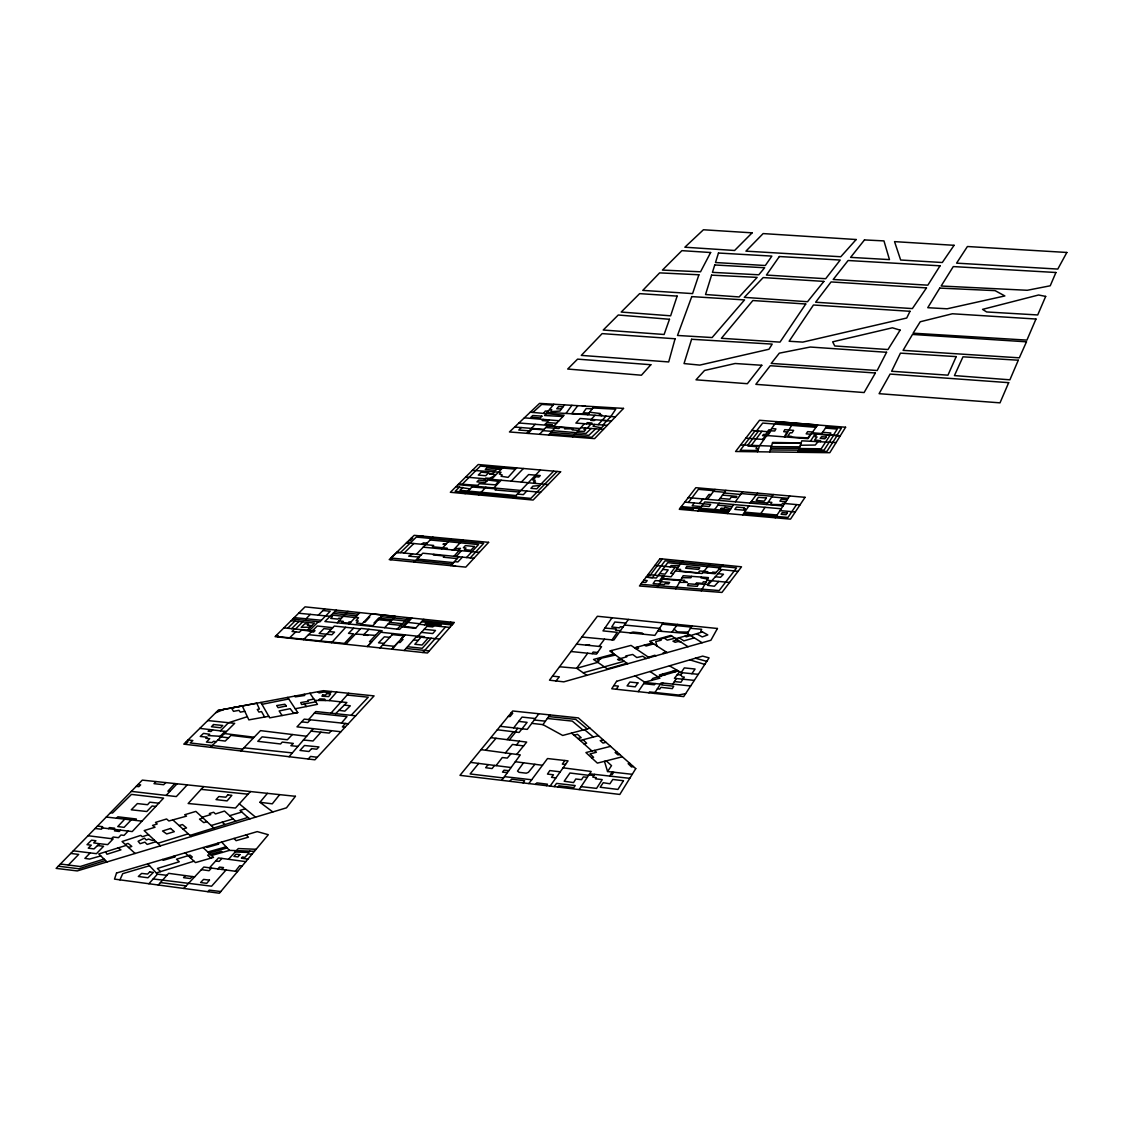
<?xml version="1.0" encoding="UTF-8"?>
<svg xmlns="http://www.w3.org/2000/svg" width="1123" height="1123" viewBox="0 0 1123 1123"><rect width="100%" height="100%" fill="white"/><g stroke="black" fill="none" stroke-linecap="round" stroke-linejoin="round"><path stroke-width="1.5" d="M769.704 451.937L772.638 442.448L801.12 442.925M797.99 452.302L801.822 440.82L836.074 442.574M757.464 451.783L759.499 445.873L776.484 421.644L817.6 424.971L807.97 438.672L766.812 435.527M748.199 445.326L747.918 446.07L756.972 446.617L756.032 448.737L758.488 448.821M820.211 441.76L820.674 440.679L814.596 439.963L817.039 437.001L815.031 436.861L816.842 434.068L840.285 435.794L811.494 433.66M677.253 674.712L681.029 674.937L682.026 672.691M119.936 879.842L122.73 873.652L149.541 865.735M784.387 436.861L786.984 431.906L783.686 431.695L784.809 429.66L793.638 430.362L791.996 432.846L790.199 432.692L787.799 436.019L791.42 436.384L790.999 437.1L807.872 437.858L810.511 434.222L806.16 433.857L807.662 431.639L812.617 432.046M483.999 480.532L485.627 478.075L489.431 478.3L493.418 476.433L495.271 474.51L489.53 474.074L492.604 473.738L494.26 471.842M691.6 576.352L690.827 577.784L682.054 577.685M701.229 590.824L708.445 577.615L683.149 575.72L675.793 588.831M701.328 577.082L700.906 577.84L707.672 579.033M785.061 436.917L792.922 422.964M657.769 631.028L687.402 633.526L691.824 625.89M829.644 435.008L830.88 433.001L822.569 432.299M592.13 653.67L593.126 652.056L597.59 652.477M836.817 435.542L841.422 428.144L826.303 426.922M833.35 435.289L837.253 429.056L825.489 428.088M594.558 774.365L592.804 777.13L596.327 777.607L595.387 778.8L602.223 779.615L596.566 788.388L581.096 786.619M657.222 587.385L664.507 576.141M810.399 441.269L815.144 433.941M654.4 693.41L661.208 682.882L690.659 685.971M648.926 692.807L649.515 691.908L678.39 695.011L685.62 693.649M672.761 684.089L676.397 678.531M655.13 683.556L654.33 684.791L643.676 683.668M662.921 683.065L661.686 684.932L673.716 686.195L672.312 688.624L660.97 687.346L659.748 689.059L657.418 688.75M775.235 517.787L789.68 495.959M663.131 622.956L654.863 635.379L619.657 631.814M579.131 789.581L591.175 771.459L563.1 767.837M796.544 504.606L787.995 517.436L743.665 513.534M766.658 504.522L773.326 494.513M837.126 435.556L826.921 451.404L798.411 451.039M609.649 776.063L612.33 772.077M833.659 435.303L824.057 450.098L798.832 449.776M632.249 774.323L607.557 771.529L611.53 765.633L606.266 760.861M758.951 516.341L765.058 507.329M830.192 435.05L821.194 448.807L799.253 448.526M638.229 691.642L644.7 682.166L659.945 678.152L650.035 671.512M612.021 617.748L602.981 630.887L617.257 632.347L612.049 639.871M767.725 435.598L771.01 430.811L774.716 430.993L775.937 428.902L771.627 428.621M487.242 480.826L478.763 480.04L476.98 481.851L485.276 482.595L487.803 480.012L498.331 481.332L495.608 484.855L479.339 483.662L477.78 485.347L458.675 483.999M589.014 645.416L589.519 644.672L586.094 645.121M613.776 772.231L612.175 774.547L610.772 774.379M742.696 514.91L748.943 505.897M691.866 673.688L695.095 669.027L684.328 667.89L681.17 672.607L669.462 665.827M564.841 760.496L562.342 764.117L565.515 764.44M616.246 689.241L618.422 686.111L613.762 685.662M821.124 434.376L827.118 425.743M628.389 619.419L613.86 640.054L581.854 637.008M554.257 786.605L556.517 783.391L575.215 785.539L573.783 787.616L558.819 785.791L557.864 787.041M659.468 580.886L662.935 575.987M727.325 513.562L733.698 504.536M531.726 723.352L542.942 724.63L549.877 714.902M546.452 785.679L547.505 784.205L536.822 782.885L535.685 784.387M550.088 786.114L568.056 760.861L547.519 758.544L528.835 783.573M671.877 632.207L677.478 624.416M582.304 405.936L585.392 406.119M662.359 558.917L650.119 575.341L648.617 575.229L647.143 577.236L652.449 577.699L665.027 560.798L736.534 567.929L719.169 590.558L640.686 584.339M509.954 781.313L511.498 779.18L524.638 780.724L523.065 782.885M712.754 512.27L719.253 503.244M735.34 501.799L742.556 491.804M523.529 762.798L517.521 771.08L519.065 772.329L526.266 773.185L528.414 772.329L534.913 764.3M762.685 439.416L765.31 435.808L762.517 435.626L763.626 434.362L765.521 434.545L768.82 429.814L770.701 429.955M688.231 497.629L718.692 500.339L725.935 490.344M501.77 780.345L520.286 754.909L481.037 749.631M565.992 413.446L571.916 405.319M543.574 413.39L545.329 410.99L548.375 411.172M587.708 653.221L576.689 668.283L559.549 666.753M682.686 560.953L671.105 576.787L648.055 574.541M547.434 412.366L587.848 414.724L593.8 406.624M564.476 404.884L559.928 411.046L551.688 411.594L550.874 410.99L551.8 409.698L549.652 409.558M694.267 502.95L692.175 505.785L701.285 506.599M670.122 566.876L671.119 565.543L679.261 565.641M538.858 713.751L527.263 729.389L500.142 726.3M692.021 510.446L693.705 508.172L699.713 508.705M750.164 503.09L757.548 493.123M675.063 567.354L670.628 573.32L673.435 573.586M599.092 646.427L604.525 639.155M698.015 510.965L704.781 501.953L781.201 508.775M707.518 499.342L715 489.375M699.503 503.413L702.886 498.935M705.426 499.159L708.992 494.415L711.056 494.639M751.231 445.466L761.97 431.246M747.693 445.298L758.544 430.993M688.413 502.416L698.422 489.319L714.003 490.695M514.994 731.943L517.773 728.308M755.133 430.727L740.211 450.309L757.899 450.52M577.798 405.67L571.789 413.503L588.101 414.387M496.071 765.619L502.276 757.548L507.315 758.095L511.035 753.659M494.513 765.423L492.099 768.553L485.641 767.711L488.14 764.609M513.688 727.844L522.041 717.078L535.306 718.538M756.607 430.839L762.699 423.062L815.944 427.316M553.836 404.252L544.627 415.496L562.932 416.493M235.353 871.266L239.732 865.679L242.175 865.973M651.228 680.454L652.87 678.362L678.306 670.936M516.426 744.97L519.43 741.18M601.24 415.763L601.816 415.033L599.303 414.85L600.412 413.531L589.673 412.239M279.669 794.635L272.285 803.829L259.946 802.285L267.414 793.343M507.091 739.65L513.464 731.747M509.337 739.931L515.738 732.028M478.693 763.415L470.13 773.958L503.497 777.972M516.692 754.417L526.701 742.092L490.849 737.643M594.502 424.424L593.014 426.221L601.451 427.835L604.104 425.112M555.969 680.931L559.352 676.846L552.516 676.13M135.237 820.366L136.374 819.004L117.831 816.8L116.497 818.204M505.378 752.901L512.495 744.437L523.585 745.925M710.298 563.704L702.029 573.488L675.372 570.947M345.308 723.451L342.361 726.918L345.056 727.241M341.476 723.044L346.965 716.614L314.328 713.161M289.088 756.72L313.177 728.659M485.768 750.262L496.029 738.288M818.12 441.662L815.214 445.045L800.348 445.255M585.28 428.045L584.002 429.505L585.687 429.674L584.269 431.372L577.615 431.204M722.721 564.939L715.07 573.741L702.83 572.562M421.041 637.19L414.85 644.279L422.037 645.023L428.284 637.92M404.224 650.512L416.815 636.137L380.753 632.235M185.323 875.617L183.54 877.653L190.405 878.537L192.23 876.544M572.604 436.903L584.409 423.694M221.849 869.455L223.505 867.574L219.504 867.096L217.862 868.921M113.69 829.293L114.63 828.212L109.507 827.581L108.468 828.648M308.657 719.59L315.76 711.533L355.654 715.8M314.791 700.387L329.193 700.57L336.703 692.049M417.124 559.072L453.552 562.637L450.814 565.655L458.858 556.769M331.341 730.68L329.207 733.094L311.043 731.143M211.433 868.065L209.089 870.718L201.396 869.637M308.278 759.008L310.552 756.425L317.262 757.267M331.397 691.501L330.513 692.512L323.761 692.049L319.016 692.933L317.697 691.768M449.509 623.532L450.744 622.128M721.668 569.586L707.687 585.378L714.382 586.248L718.72 581.419M586.234 423.82L587.287 422.641L591.905 423.006L587.245 428.186M422.866 652.519L445.494 626.985M158.273 885.008L168.632 873.343L194.616 876.866M433.829 625.778L432.804 626.929L426.852 626.325M431.218 638.215L422.234 648.294L407.537 646.722M516.58 467.884L508.115 477.359L501.069 476.278L502.234 474.959L499.356 474.032L501.012 472.306L472.362 470.355M148.896 883.745L157.431 874.171L166.864 875.322M330.948 713.147L348.692 693.284M226.032 870.016L211.587 886.201L153.177 878.944M207.867 891.676L209.243 890.132L220.796 891.55M456.233 556.517L461.427 550.719M320.939 732.21L313.05 740.983L303.449 739.987M424.438 624.809L425.603 623.504L441.114 625.104L439.865 626.409M453.945 556.292L459.125 550.509M249.91 851.15L248.688 852.483L235.198 851.964M372.303 626.381L382.564 614.983L395.31 616.316L384.642 627.687L324.912 621.524L336.254 610.126M417.377 636.811L429.168 623.869M548.6 435.022L556.18 426.642L579.973 428.523M451.951 549.863L453.86 549.596M423.792 637.457L424.48 636.699L418.093 636.025M174.823 783.559L167.903 791.182L169.938 791.364M209.496 867.798L218.452 857.944L245.797 861.636M250.471 791.547L235.465 808.041L188.159 803.506L203.6 786.605M598.166 424.676L605.985 416.128M602.869 425.027L610.842 416.507L615.741 409.193L592.818 407.958M228.516 859.306L238.301 848.553L256.128 849.283M331.594 642.707L345.673 627.294M539.559 434.306L547.252 425.898L556.18 426.642M221.891 858.407L219.139 861.425L215.686 860.976M453.481 550.003L462.76 539.91M379.939 630.508L369.495 641.696L371.671 641.907L367.319 646.553L382.143 630.761L360.904 628.389L345.772 644.237M594.965 419.693L594.137 420.592L590.768 420.297L591.596 419.412M155.943 781.566L154.019 783.657L163.677 784.724L165.783 782.605M470.242 557.906L483.592 543.434L416.324 537.075L400.392 552.642M526.869 433.324L535.222 424.312M528.133 433.422L532.26 428.972L543.672 429.814M310.369 719.773L307.786 722.566L301.666 721.85M410.274 617.889L399.577 629.427L384.642 627.687M466.536 557.541L478.552 544.543L430.123 539.966M411.888 618.057L404.126 626.452L415.931 627.827M120.512 830.122L119.249 831.497L114.462 830.852L115.725 829.532M110.517 812.687L112.497 813.052L131.475 794.41L163.565 798.13L132.233 831.567L101.589 827.805L102.586 826.682L97.462 826.065M318.399 700.443L319.816 698.899L324.715 699.096L325.207 700.527M423.848 619.306L415.482 628.304L401.978 626.845M187.246 784.879L176.325 796.572L131.335 791.378M462.423 557.134L457.917 561.949L454.478 561.612M379.897 647.901L393.275 633.597M419.539 535.839L423.217 536.19M349.042 624.051L359.795 612.596M423.217 547.168L441.578 548.908L451.081 538.801M513.534 498.219L540.43 469.99M591.175 419.384L595.022 415.271M183.765 888.433L203.839 867.04L237.514 871.546M124.737 819.158L117.775 826.556L124.106 827.356L131.223 819.902M166.148 795.393L177.055 783.798M337.153 622.802L347.962 611.347M526.771 491.018L523.374 494.625L517.436 494.05M319.802 641.444L334.317 626.058L360.441 628.88M446.196 549.329L447.263 548.221L432.369 546.747L433.646 545.441L406.47 542.802M351.134 715.309L368.246 697.186L347.105 695.067M478.595 494.934L485.922 487.228M360.736 625.258L371.615 613.832L382.564 614.983M355.486 634.06L375.335 635.365M292.373 734.526L287.39 739.748L262.122 736.856L257.799 741.32L280.568 743.973L282.252 742.078L293.314 743.426L290.885 745.7L297.932 746.416M128.176 831.062L124.035 835.386L120.961 835.007L118.491 837.688L113.17 837.014L111.486 838.684M551.533 425.645L552.348 424.775L545.076 424.241L546.971 422.501L556.559 423.287M493.825 487.958L501.195 480.237M325.614 615.867L319.844 621.917L292.766 619.054M325.754 615.881L330.162 611.277L322.975 610.533M416.38 554.299L432.874 537.103M458.437 550.452L460.458 548.333L454.661 548.726M90.177 852.904L84.899 858.379L89.587 859.067L100.761 855.908M491.481 479.367L503.666 466.761M240.912 750.95L260.494 730.624L306.635 736.267M433.913 554.299L433.324 554.916L444.483 556.011L443.374 557.205L457.215 558.594M465.638 477.064L511.204 481.135L523.388 468.488M294.198 617.636L306.06 618.759L310.327 614.365M68.377 865.033L78.666 854.435L70.749 853.424M521.339 482.09L528.624 474.566L540.247 475.562L538.872 477.008L535.98 476.742L532.807 480.04L535.18 480.265L533.636 481.795L535.517 481.978L534.183 483.297M414.219 562.062L422.838 553.204L473.948 558.271M557.134 471.449L530.87 498.387L455.166 491.284L459.405 487.059M521.212 427.554L518.798 430.025L529.158 430.839M368.99 629.287L363.487 634.916L367.825 635.407M209.734 729.585L208.134 731.213L210.984 731.522L212.598 729.922M541.146 483.957L553.681 471.141M390.832 559.759L392.418 558.145M220.754 737.137L219.504 736.983L224.993 731.424M543.265 419.412L542.17 420.521L548.235 421.083L549.372 419.932M397.149 629.133L408.393 617.692M399.367 552.53L396.363 552.951L391.169 558.019L452.148 564.139M295.489 629.077L302.649 621.875L314.37 623.083L307.183 630.298M353.661 628.15L348.509 633.33L353.478 633.807L344.424 643.409L277.311 636.559L278.195 635.758L276.16 635.576M291.629 628.669L298.816 621.468M294.549 628.978L292.064 631.463L299.279 632.263L301.638 630.087L311.983 631.224M462.844 487.396L459.953 490.302L516.033 495.552M455.601 566.118L451.249 565.178M462.199 484.252L480.363 466.073L515.443 469.161M220.361 730.862L228.516 722.707M318.314 615.151L324.603 608.905M335.665 713.652L346.853 702.521L329.193 700.57M210.506 747.314L234.665 723.338L207.769 720.559M185.449 744.324L188.06 741.741L186.418 741.545M303.435 639.689L317.276 625.988L332.787 627.701M412.576 553.906L408.688 556.152L419.076 557.064M287.685 628.262L294.984 621.061M217.988 710.494L183.793 744.128L314.917 759.808L374.071 695.895L323.452 690.687L217.988 710.494L256.76 703.209L259.413 709.02L257.279 709.483L258.95 712.094L261.533 711.575L264.649 717.036M309.401 630.522L318.342 621.749M404.14 553.035L413.84 543.518M289.594 637.808L295.742 631.884M99.428 843.71L93.728 842.896L95.89 840.734L91.553 840.186L87.032 844.664L91.286 845.17L88.282 848.146L94.009 848.918L99.428 843.71L107.682 844.622L113.156 838.895L88.029 835.723M600.187 429.14L591.709 437.268L549.54 433.983M465.076 493.671L473.078 486.034M595.695 428.804L588.845 435.345L550.972 432.397M407.902 542.942L406.835 542.451M591.217 428.481L585.995 433.436L552.516 430.685M102.67 827.932L101.295 829.223L95.104 828.479M421.785 544.304L423.329 542.858L427.077 543.139M532.892 412.436L541.721 404.42L553.176 405.094M215.742 712.712L223.926 709.385M154.174 839.934L152.546 840.481L148.559 839.063L146.285 840.004L144.432 838.165L138.115 841.295L140.122 843.682L144.881 842.152L147.183 844.426L156.041 841.674M648.575 657.278L654.779 655.256L655.958 655.79M148.545 834.684L142.312 836.719L140.754 835.4L122.056 841.534L125.2 844.412L128.064 843.401L131.826 846.433L128.555 847.486M677.394 639.731L672.972 641.177L675.204 642.3L678.025 641.5L681.057 642.145M190.04 835.4L247.818 817.474L250.008 818.835M228.629 722.707L247.341 716.685M202.996 817.979L199.473 819.102L203.782 822.64L206.983 821.671M696.611 633.765L702.226 636.923L707.799 634.916L702.465 631.94L686.251 636.839L685.114 636.095M104.018 859.067L80.238 866.521L60.403 864.022M179.104 825.573L182.445 824.535L186.558 827.932L182.951 829.027M157.796 843.317L188.271 833.813M105.478 860.485L78.905 868.767L58.298 866.184M190.32 857.677L192.356 857.046L190.026 855.108L176.479 859.221L179.259 861.762L157.388 868.458L160.603 871.602M156.279 872.95L193.998 861.187M213.763 827.946L195.879 811.396L184.705 814.751L186.502 816.14L168.885 820.983L166.597 818.976L155.479 822.415L157.206 823.987L152.56 825.419L155.002 827.244L144.165 830.585L160.477 845.83M202.154 817.207L210.731 814.61L209.397 813.529L213.637 812.252L215.49 813.95L224.516 811.045L235.535 821.11M229.625 815.705L241.81 812.027L247.818 817.474M211.152 825.531L233.107 818.892M245.361 808.785L239.999 810.399L241.81 812.027M596.636 661.573L599.205 660.801L597.703 659.748L600.861 658.906L600.229 658.443L615.446 655.032M636.137 648.855L638.58 648.153L637.064 647.129M694.309 637.85L683.851 640.868L679.092 637.738M207.811 852.006L226.116 846.812M208.976 853.115L227.169 847.935M211.517 855.501L229.471 850.378L254.43 851.304M653.642 643.872L646.146 645.992L644.237 645.164M583.216 672.803L624.191 661.25M607.318 668.859L627.041 663.272M676.776 670.066L659.341 674.979L661.321 676.411M597.787 662.359L576.689 668.283L586.852 675.33M630.171 632.881L633.091 632.067L642.188 633.021L643.1 634.186M666.374 652.084L663.019 653.01L663.861 653.544M634.579 647.803L652.238 642.974M675.751 638.65L689.564 634.874M574.064 735.256L577.475 734.33L581.181 737.685L577.938 738.541M613.916 653.937L593.548 659.468L608.034 669.336M671.779 636.039L659.692 639.282L661.166 640.194L655.734 641.612L656.997 646.034M621.805 659.552L619.082 660.282L617.594 659.398L626.845 656.758L625.806 655.972L632.712 654.47L636.825 657.545L642.749 656.211L646.23 658.541M589.982 728.181L562.693 735.453L542.942 724.63M571.509 733.108L580.226 740.478L598.489 735.691M605.957 742.303L603.009 743.075L600.229 740.619L603.219 739.875M629.68 763.247L628.136 763.64L631.519 766.967L633.386 766.532M619.699 754.445L617.945 754.881L615.151 752.522L617.004 752.059M622.353 756.776L597.38 763.121L585.911 752.564L610.561 746.36M675.049 638.187L667.301 640.152L664.212 638.061M584.044 743.903L586.641 743.244L583.118 739.72M591.624 757.828L593.618 757.323L590.024 753.94L596.439 752.256L594.404 750.431M261.954 704.346L288.737 698.955M295.223 708.767L317.472 704.346L309.92 693.228M313.893 699.067L307.772 700.275L308.488 701.243L300.725 702.577L301.596 704.5L315.76 701.819M287.713 697.397L297.763 712.6L293.791 713.358L290.169 708.669L279.136 710.943L282.07 715.533M244.8 711.294L240.322 712.136L238.96 710.354L233.5 711.336L231.45 707.967L242.273 705.946L248.857 719.871L268.804 716.292M297.763 712.6L269.702 717.85L260.873 702.451M770.827 448.274L799.309 448.358M770.308 449.972L798.72 450.141M771.347 446.603L799.815 446.842M772.47 442.953L800.994 443.29M688.217 632.109L677.351 631.912L674.081 629.147M771.501 446.112L740.619 444.961M563.072 406.765L558.622 406.54L556.783 408.744L561.43 408.997M592.158 408.856L586.234 408.519L583.202 412.759L589.042 413.096M252.029 854.182L247.958 853.943L244.926 857.326L242.4 857.003L241.347 858.169L247.888 859.137M472.067 487.003L496.184 488.842L495.145 489.951L519.331 492.028M607.304 425.336L575.888 423.076L580.156 418.472L611.403 421.055M679.429 582.388L687.402 582.346L683.767 582.051L684.735 580.366L662.893 578.64M745.812 438.181L764.047 439.514M580.689 427.709L603.444 429.379M706.058 581.995L703.321 581.784L702.521 583.37L696.428 582.921L696.106 583.651L707.35 584.493L709.876 581.377L711.098 581.503M751.722 430.46L769.395 431.822M542.914 430.642L551.926 431.344M587.848 414.724L615.418 416.858M545.778 427.512L558.959 428.551L560.054 427.344L565.402 427.737L564.532 428.832L573.053 428.832L572.211 429.856L578.345 430.376M514.643 427.035L544.051 429.407M775.67 422.81L816.772 426.15M602.181 420.297L606.827 420.676M518.91 422.978L554.172 425.856L564.111 415.229L530.281 412.197M662.598 579.089L680.426 580.563M661.335 581.04L655.271 580.535L653.137 583.595L664.353 584.578L665.027 583.567L668.634 583.89L669.631 582.458L660.886 581.728M524.357 417.826L558.945 420.746M768.286 502.079L771.852 502.388L770.448 504.424L781.608 504.662L782.661 503.315L799.983 504.915M812.154 432.734L821.699 433.548M713.54 491.312L724.546 492.267M724.012 493.011L740.661 494.443M720.11 498.387L729.739 499.23L731.284 497.096L736.084 497.531L736.913 496.38L722.496 495.103M751.287 501.574L767.669 502.992M718.692 500.339L783.068 505.954M662.696 569.445L668.199 569.923L665.083 574.134L659.594 573.6M741.292 493.559L772.147 496.282M771.74 496.899L788.093 498.345M785.889 501.686L779.909 501.153L781.327 499.075L787.181 499.721M681.352 506.585L729.276 510.797M744.619 512.144L777.074 515.008M680.313 507.947L693.031 509.07M699.039 509.603L728.294 512.172M446.407 543.771L442.967 544.178L445.775 544.444M684.805 502.093L710.648 504.438L709.09 506.529L701.833 505.883M779.98 510.6L795.266 511.976M717.864 505.182L732.322 506.487M716.207 572.435L712.642 572.112L711.968 573.123L707.209 572.688L707.855 571.677L699.615 570.975L698.225 572.842L679.569 571.017L680.636 569.431L676.748 569.052M604.932 628.052L616.288 629.077L615.544 630.2L620.472 630.677M441.578 548.908L479.381 552.362M642.314 582.177L645.725 582.486L647.227 580.577L643.774 580.24M511.204 481.135L548.108 484.603M458.044 484.631L540.626 492.309M341.308 618.394L338.851 618.169L337.939 619.096L330.752 618.394L332.422 616.555L298.634 613.228M646.104 577.138L656.337 578.036L667.708 562.679L720.124 567.915M625.82 623.068L614.842 622.016L611.74 626.999L619.531 627.869L620.331 626.732L623.054 627.013M624.43 625.048L659.538 628.375L661.784 631.365M363.74 622.114L364.975 622.226L369.706 617.018L368.681 616.92M654.92 565.416L677.801 567.62M706.985 580.282L729.571 582.472M375.236 623.111L374.043 622.998L378.76 617.987L379.742 618.127M389.765 637.345L384.361 636.825L378.549 642.819L384.08 643.423M507.399 772.61L502.5 772.133L504.016 770.153L508.789 770.701M355.247 617.439L358.532 617.762L356.047 620.71L358.237 620.963L356.398 623.026L362.224 623.7M338.949 620.907L343.245 621.328L342.192 622.465L348.088 623.04L349.028 621.889L350.881 622.086M306.06 618.759L321.403 620.275M455.966 486.708L470.046 488.926M416.31 636.713L439.669 639.071M331.215 629.357L323.915 628.627L319.157 633.47L331.903 634.762L334.542 632.109L329.123 631.575M308.502 634.663L324.673 636.292M429.309 650.919L406.021 648.462M411.299 538.114L412.717 538.254L410.148 540.795L408.702 540.64M662.345 624.149L691.136 627.083M576.506 644.139L601.549 646.68L596.467 654.119L570.975 651.508M424.157 629.301L435.485 630.466L432.72 633.554L421.392 632.361M698.281 674.347L679.106 672.396L674.404 678.334L694.323 680.384M396.756 552.263L421.265 554.818M422.501 620.766L452.948 623.883M419.23 624.276L449.846 627.434M361.466 624.5L372.92 625.693M413.517 639.913L418.233 640.391M283.908 627.869L312.376 630.831M674.418 681.563L680.959 682.237L684.328 677.099L682.11 676.832L681.029 674.937M201.101 789.343L248.057 794.2M334.64 611.754L358.251 614.225M381.076 616.639L406.793 619.32M421.546 621.791L451.993 624.964M333.012 613.383L356.721 615.867M379.588 618.296L405.164 620.977M378.339 619.671L390.93 620.991M331.383 615.025L355.163 617.524M389.639 622.367L402.469 623.714M388.081 624.023L400.855 625.371M291.152 620.668L302.649 621.875M311.759 625.708L307.463 625.258L308.6 624.135L304.852 623.728L301.203 627.35L310.327 627.139M548.698 716.558L575.734 719.408L587.245 728.911M547.336 718.467L572.281 721.106L582.963 730.048M534.225 719.997L545.399 721.177M348.284 723.759L304.207 719.127L297.005 726.848L340.887 731.747M243.958 747.792L292.359 752.901M644.518 682.433L660.422 684.118M392.348 634.593L403.999 635.857M382.564 645.051L394.426 646.343M718.945 569.277L738.05 571.368M407.846 622.423L419.735 623.742M312.798 630.424L314.973 630.663L313.584 632.095L311.352 631.842M589.617 773.803L629.764 778.337M588.859 774.94L593.828 775.502M587.259 777.341L583.37 776.891L581.517 779.671L575.804 778.997L573.558 782.591L564.181 781.243L569.965 773.003L588.592 775.319M690.434 628.276L701.678 629.301L700.752 631.126L702.465 631.94M518.7 721.387L527.108 722.356L519.121 732.449L497.307 729.768M504.466 776.639L531.67 779.769M106.278 817.039L141.919 821.138M136.22 786.367L138.859 786.662L140.628 784.907L137.989 784.542M158.778 803.212L149.808 802.173L147.562 804.714L137.371 803.577L131.279 809.795L146.804 811.508L152.11 805.977L155.718 806.468M97.504 845.563L103.569 846.265L96.466 853.677L73.304 850.813M718.088 573.614L723.465 574.246L720.475 577.334L715.365 576.689M560.265 771.824L549.821 770.575L547.462 774.084L553.485 774.8L551.505 777.341L555.955 777.86M253.335 738.05L231.001 735.397L225.246 741.068L217.75 740.127M220.22 736.281L208.232 735.579L209.706 734.274L203.488 733.389L200.259 736.449L207.025 737.151L205.846 738.288L209.706 738.695L206.45 742.064L212.107 742.612L213.51 741.32L216.206 741.657M242.666 749.139L190.166 742.949L192.819 740.52L188.046 739.931M199.796 728.378L226.355 731.578M508.27 716.376L510.039 716.586L512.776 713.217L511.021 713.007M224.375 733.544L254.135 737.221M470.579 762.391L511.105 767.528M221.02 736.87L228.531 737.825M160.449 882.552L186.151 885.893M515.331 761.717L542.479 765.296M338.992 710.34L344.859 711.126L350.292 705.834L344.326 705.033M695.404 658.232L706.788 661.349M689.817 659.861L704.795 664.409M673.168 671.077L674.853 672.059M687.402 633.526L702.128 642.735M174.079 856.091L175.244 856.821L163.326 860.274L162.568 859.474M667.188 652.603L649.684 641.331L670.852 635.436L688.02 646.722M635.113 675.878L644.7 682.166M649.192 657.699L631.014 645.402L609.775 650.989L627.729 663.763M662.724 674.025L664.662 675.344M118.14 847.907L120.933 849.844L106.952 854.252L105.604 851.824M259.946 802.285L272.819 811.957M239.297 803.829L255.581 817.151M222.157 822.204L224.951 824.535M584.507 729.641L593.351 737.039M210.956 858.126L207.601 855.165L221.301 851.346L222.312 852.427M580.226 740.478L591.989 751.034M172.703 819.804L191.289 836.537M135.125 853.466L126.253 845.38L98.754 853.957L106.994 861.959M203.052 847.556L213.538 857.382L195.472 862.59L185.197 852.806M246.105 834.88L248.45 837.168L236.111 840.678L234.033 838.432M206.337 846.588L207.137 847.388L218.676 844.103L217.848 843.205M221.652 842.082L229.471 850.378M147.759 863.84L157.431 874.171M304.263 703.995L306.368 706.549M294.731 696.078L295.251 696.864L304.712 695.474L304.277 694.281M611.544 650.526L612.905 653.221M604.469 761.324L607.557 771.529M675.077 338.767L668.69 361.943L581.307 355.387L602.125 333.615L675.077 338.767M691.6 339.272L684.033 363.571L699.797 365.101L768.96 349.253L772.203 344.101L691.6 339.272M711.575 275.149L705.539 294.521L739.159 296.949L757.155 277.381L711.575 275.149M714.747 264.972L712.445 272.356L758.769 274.798L764.665 267.751L714.747 264.972M718.467 253.026L715.505 262.529L765.325 265.519L771.866 256.1L718.467 253.026M677.141 296.107L670.628 315.816L621.201 312.054L639.633 293.636L677.141 296.107M116.539 873.02L114.504 879.112L219.392 893.234L268.313 834.698L257.223 831.61L116.539 873.02M698.899 274.784L692.582 293.594L642.763 290.394L659.622 272.875L698.899 274.784M669.476 319.283L664.114 334.486L603.233 330.022L618.254 315.002L669.476 319.283M691.754 296.612L677.506 335.468L712.122 337.546L744.549 299.911L691.754 296.612M1008.679 382.662L1000.003 402.848L879.084 393.682L890.104 374.071L1008.679 382.662M1018.294 360.216L1009.9 379.813L954.438 375.587L962.987 356.819L1018.294 360.216M1035.967 319.03L1026.927 340.115L913.111 333.18L920.228 321.768L952.388 313.766L1035.967 319.03M1045.681 296.402L1037.708 314.959L986.612 311.955L982.555 309.372L1038.593 294.998L1045.681 296.402M1055.929 272.496L1050.23 285.789L1027.264 290.281L941.144 286.014L953.287 266.572L1055.929 272.496M956.192 356.609L947.952 375.166L891.62 371.264L900.435 353.141L956.192 356.609M1026.478 341.827L1019.319 357.83L903.074 350.362L912.494 334.443L1026.478 341.827M688.371 583.792L687.487 585.644L697.271 586.332L698.239 584.507L688.371 583.792M910.009 311.296L906.724 318.02L802.777 342.108L789.118 341.252L813.459 304.993L910.009 311.296M886.566 352.285L877.189 370.506L771.206 363.431L779.32 353.169L810.259 347.035L886.566 352.285M710.634 252.521L700.541 271.794L662.43 270.082L681.886 250.654L710.634 252.521M1066.85 252.464L1057.796 269.071L956.585 263.147L967.422 246.513L1066.85 252.464M717.429 628.487L710.915 640.25L563.816 681.843L549.484 680.187L597.394 616.26L717.429 628.487M322.652 694.983L321.95 696.218L328.688 696.583L330.569 693.972L326.484 693.649L325.698 695.025L322.652 694.983M875.379 372.99L864.092 392.545L755.835 384.347L770.238 365.719L875.379 372.99M939.769 288.092L927.752 307.702L947.124 308.797L1004.86 295.939L995.09 290.632L939.769 288.092M635.758 768.623L619.826 794.438L459.967 775.347L512.678 710.985L578.345 717.906L635.758 768.623M845.591 427.245L829.799 452.709L735.593 451.502L759.527 420.269L845.591 427.245M900.127 330.12L887.97 349.534L834.754 345.968L832.662 341.827L892.378 327.804L900.127 330.12M940.049 265.814L927.837 285.172L833.21 279.473L848.118 260.508L940.049 265.814M623.462 780.738L617.917 789.427L600.187 787.251L603.233 782.717L609.915 783.77L612.779 779.46L623.462 780.738M616.611 681.296L611.74 688.764L683.696 696.597L709.076 657.867L702.647 656.113L616.611 681.296M805.037 497.321L790.508 519.135L679.261 509.309L695.853 487.691L805.037 497.321M787.265 513.029L786.128 514.727L781.089 514.278L782.226 512.579L787.265 513.029M805.753 303.996L780.008 342.122L721.401 338.29L752.845 300.543L805.753 303.996M926.475 287.909L912.381 308.586L815.621 302.227L831.076 281.929L926.475 287.909M637.906 682.896L635.197 686.841L627.069 685.9L629.877 682.026L637.906 682.896M954.073 245.305L942.295 262.515L900.66 260.017L894.54 241.627L954.073 245.305M779.348 256.535L766.419 275.065L825.686 278.715L840.201 260.045L779.348 256.535M766.405 498.008L764.23 501.139L756.186 500.423L758.376 497.292L766.405 498.008M745.251 508.901L744.31 510.221L734.793 509.365L736.463 507.049L744.465 507.764L743.749 508.761L745.251 508.901M730.806 508.635L729.95 509.814L720.615 508.986L721.219 508.158L724.04 508.41L724.826 507.329L730.806 508.635M686.827 566.511L685.62 568.182L698.576 569.431L699.826 567.761L686.827 566.511M659.987 558.692L639.436 585.995L721.949 592.439L741.531 566.806L659.987 558.692M826.233 437.072L824.914 438.812L820.155 438.363L821.531 436.721L826.233 437.072M295.419 796.305L286.477 807.83L77.248 870.915L56.15 868.388L142.312 780.12L295.419 796.305M761.801 365.27L747.371 383.701L696.021 379.813L704.556 370.464L735.144 363.501L761.801 365.27M864.485 239.929L850.602 257.378L889.472 259.61L883.955 240.898L864.485 239.929M823.875 281.396L807.521 301.722L744.31 297.356L763.205 277.578L823.875 281.396M227.772 794.873L225.835 797.204L218.873 796.53L216.051 799.59L227.099 800.91L231.857 795.351L227.772 794.873M239.887 854.631L237.95 856.933L233.935 856.386L235.816 854.224L239.887 854.631M209.454 880.151L206.758 883.324L200.61 882.538L203.586 879.393L209.454 880.151M454.169 622.493L427.484 653.01L275.079 636.643L305.035 606.855L454.169 622.493M856.175 239.522L840.776 256.746L745.939 251.145L763.135 233.584L856.175 239.522M650.849 364.722L641.43 375.222L567.705 369.032L577.573 359.135L650.849 364.722M404.898 634.846L401.079 639.071L403.031 639.338L400.083 642.524L398.104 642.328L391.843 649.178L404.898 634.846M311.59 748.606L308.965 751.498L299.981 750.431L304.487 745.504L318.946 746.949L316.742 749.223L311.59 748.606M539.854 485.515L536.822 488.828L530.94 488.308L532.906 486.161L539.854 485.515M488.603 542.339L465.792 567.129L389.232 559.605L414.148 535.334L488.603 542.339M474.425 546.48L470.944 550.256L464.459 549.638L465.975 548.01L463.392 547.757L465.385 545.61L474.425 546.48M541.89 416.156L540.219 417.953L530.982 417.166L532.779 415.51L541.89 416.156M623.518 408.393L594.586 438.616L509.449 431.962L539.559 403.396L623.518 408.393M500.928 469.077L496.745 469.274L495.678 470.383L485.304 469.47L486.905 467.842L500.928 469.077M213.552 724.546L211.447 726.721L220.515 727.746L222.733 725.472L213.552 724.546M560.602 471.758L533.102 500.044L450.365 492.281L478.216 464.529L560.602 471.758M488.589 472.811L485.754 475.731L478.328 475.071L481.191 472.151L488.589 472.811M149.682 871.939L147.618 874.045L141.624 873.427L138.354 876.487L147.983 877.779L153.36 872.403L149.682 871.939M752.115 232.84L734.596 250.485L684.862 247.214L703.433 229.766L752.115 232.84M170.57 828.465L162.554 831.006L166.681 833.94L174.332 831.666L170.57 828.465M286.323 705.988L278.111 707.658L276.665 705.553L284.863 704.261L286.323 705.988"/></g></svg>
